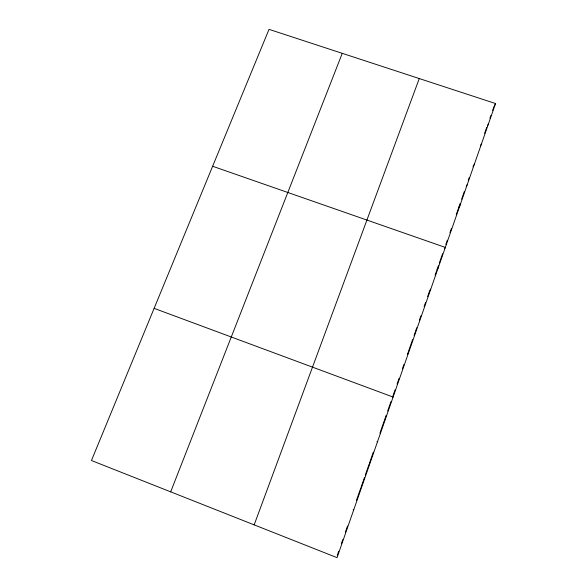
<?xml version="1.0" encoding="UTF-8"?>
<svg xmlns="http://www.w3.org/2000/svg" width="587" height="587" viewBox="0 0 587 587"><rect width="100%" height="100%" fill="white"/><g stroke="black" fill="none" stroke-linecap="round" stroke-linejoin="round"><path stroke-width="0.88" d="M337.246 555.441L338.699 551.266M341.326 543.753L342.786 539.578M345.413 532.035L347.511 526.04M356.456 500.418L360.902 487.694M364.424 477.605L361.196 486.843L361.555 487.408M365.305 475.081L369.113 464.163L369.561 464.471M369.414 463.304L373.332 452.078M379.936 433.169L384.412 420.351M386.187 415.266L384.712 419.492L385.329 419.301M387.669 411.032L390.92 401.728M392.982 395.821L395.029 389.951M397.076 384.089L399.123 378.226M402.411 368.812L403.915 364.498M412.602 339.624L407.532 354.144L408.391 353.235M414.092 335.346L414.987 332.785M415.288 331.941L416.763 327.707M419.419 320.098L420.894 315.872M424.13 306.612L425.59 302.422M427.637 296.56L429.684 290.697M435.114 275.142L436.625 270.82M438.423 265.684L436.926 269.961L438.085 268.164M439.318 263.115L442.605 253.701M445.856 244.39L447.316 240.2M449.95 232.657L451.418 228.468M456.246 214.629L458.359 208.583M460.157 203.432L458.66 207.717L460.032 205.289M461.646 199.154L464.339 191.45M468.206 180.385L469.094 177.846M484.62 133.374L486.652 127.548M489.94 118.126L490.842 115.551M492.64 110.393L493.542 107.817M495.545 103.539L337.041 557.65L91.455 460.509L269.015 29.35L495.545 103.539L493.843 106.959M254.164 524.866L419.265 78.563M170.685 491.847L342.258 53.336M487.349 125.912L488.582 123.497M480.364 145.914L481.545 143.639M472.939 166.825L474.443 163.986M466.195 186.512L467.274 184.538M444.506 248.749L445.328 247.413L212.633 166.26M430.044 290.169L430.77 289.12M392.395 397.494L393.092 397.054L154.117 308.358M376.957 441.718L377.485 441.769M353.198 509.751L353.469 510.58"/></g></svg>
